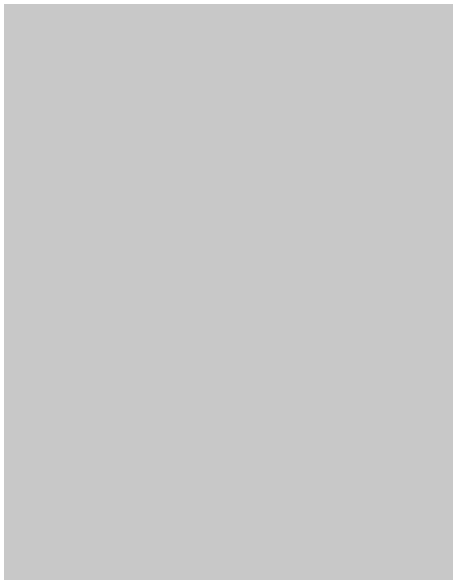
# Model space of a CAD drawing. Header units: inches. Extents: x 0.95 to 1.97, y 0.96 to 3.54.
# Drawn here: x 1.727604 to 1.73142, y 1.441515 to 1.446439 of the extents above; entities that cross this region are included whole.
import ezdxf

# ---------------------------------------------------------------- set-up
doc = ezdxf.new("R2010")
doc.units = ezdxf.units.IN
doc.header["$MEASUREMENT"] = 0
for name, color, linetype in [('Bottom Overlay', 54, 'Continuous'), ('Mechanical 1', 6, 'Continuous'), ('Top Overlay', 2, 'Continuous')]:
    doc.layers.add(name, color=color, linetype=linetype)
doc.styles.add('Arial', font='', dxfattribs={"height": 0.2})
doc.styles.get('Arial').set_extended_font_data('Arial')

# ---------------------------------------------------------------- blocks, each defined once
blk = doc.blocks.new('MOLEX_0878321006_48')
at = {"layer": 'Mechanical 1'}
h = blk.add_hatch(color=6, dxfattribs=at)
edge = h.paths.add_edge_path()
edge.add_arc((0.0838585, -0.27559), 0.019685, 0, 360)
at = {"layer": 'Top Overlay'}
blk.add_lwpolyline([(0.0870085, 0.03937, 0.007874, 0.007874, 0), (0.0870085, -0.35433, 0.007874, 0.007874, 0)], format="xyseb", dxfattribs=at)

msp = doc.modelspace()

# ---------------------------------------------------------------- block references
at = {"rotation": 180}
msp.add_blockref('MOLEX_0878321006_48', (1.8177165, 1.16), dxfattribs=at)

# ---------------------------------------------------------------- texts
at = {"layer": 'Bottom Overlay', "style": 'Arial', "text_generation_flag": 2}
msp.add_text('R14', height=0.06, dxfattribs=at).set_placement((1.873, 1.412))

doc.saveas('drawing.dxf')
